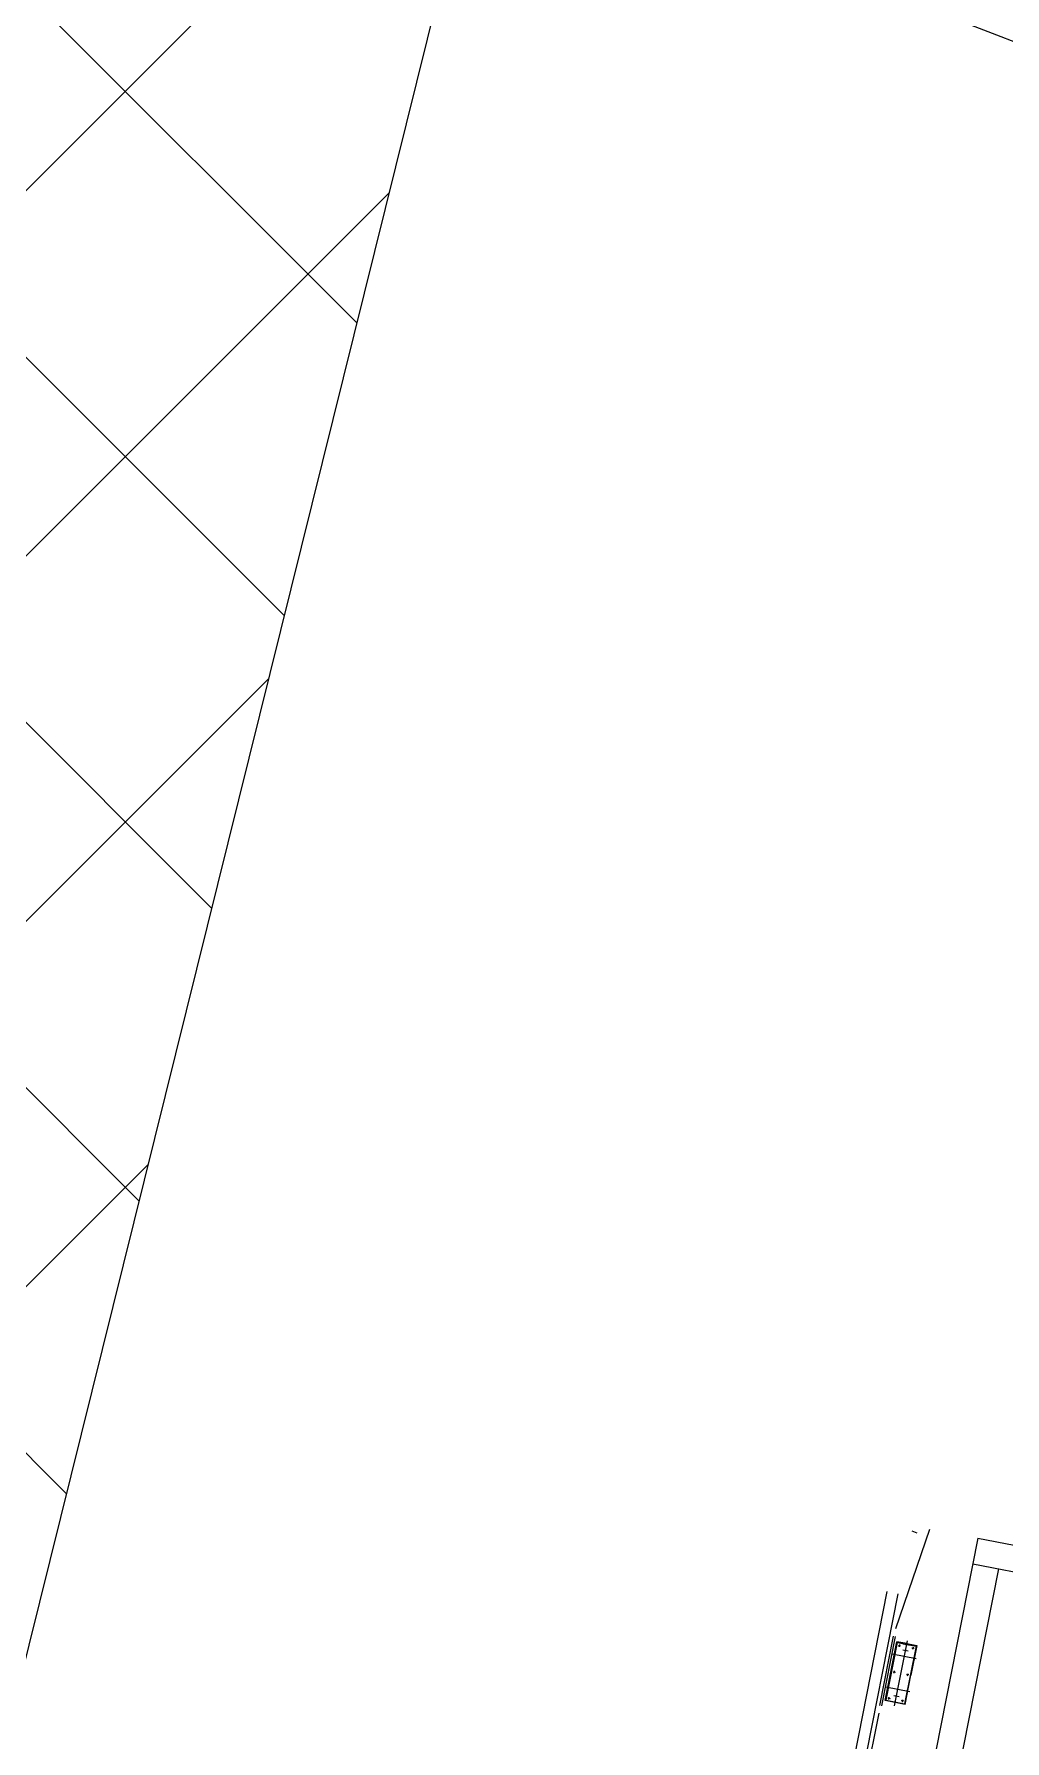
# Model space of a CAD drawing. Header units: metres. Extents: x 267365 to 277461, y 2088854 to 2108025.
# Drawn here: x 272977.3 to 273025.1, y 2096287.8 to 2096371.8 of the extents above; entities that cross this region are included whole.
import ezdxf

# ---------------------------------------------------------------- set-up
doc = ezdxf.new("R2010")
doc.units = ezdxf.units.M
doc.linetypes.add('DASHEDX2', pattern=[38.1, 25.4, -12.7])
doc.layers.add('PORT', color=5, linetype='Continuous')
doc.layers.add('village', color=3, linetype='Continuous')

msp = doc.modelspace()

# ---------------------------------------------------------------- linework, layer by layer
at = {"color": 30}
for p, q in [((273019.714, 2096293.372), (273021.383, 2096298.254)), ((273019.714, 2096293.372), (273021.383, 2096298.254)), ((273019.714, 2096293.372), (273021.383, 2096298.254)), ((273020.752, 2096298.058), (273020.516, 2096298.162)), ((273020.752, 2096298.058), (273020.516, 2096298.162)), ((273020.752, 2096298.058), (273020.516, 2096298.162)), ((272984.294, 2096118.203), (273019.286, 2096295.19)), ((272984.294, 2096118.203), (273019.286, 2096295.19)), ((272984.294, 2096118.203), (273019.286, 2096295.19)), ((273013.535, 2096263.262), (273019.826, 2096295.083)), ((273013.535, 2096263.262), (273019.826, 2096295.083)), ((273013.535, 2096263.262), (273019.826, 2096295.083)), ((273018.924, 2096289.594), (273019.597, 2096292.999)), ((273018.924, 2096289.594), (273019.597, 2096292.999)), ((273018.924, 2096289.594), (273019.597, 2096292.999)), ((273019.016, 2096289.574), (273019.69, 2096292.983)), ((273019.016, 2096289.574), (273019.69, 2096292.983)), ((273019.016, 2096289.574), (273019.69, 2096292.983)), ((273019.227, 2096289.846), (273019.787, 2096292.679)), ((273019.227, 2096289.846), (273019.787, 2096292.679)), ((273019.227, 2096289.846), (273019.787, 2096292.679)), ((273019.766, 2096292.725), (273019.479, 2096291.276)), ((273019.766, 2096292.725), (273019.479, 2096291.276)), ((273019.766, 2096292.725), (273019.479, 2096291.276)), ((273020.253, 2096292.629), (273019.766, 2096292.725)), ((273020.253, 2096292.629), (273019.766, 2096292.725)), ((273020.253, 2096292.629), (273019.766, 2096292.725)), ((273019.787, 2096292.679), (273020.702, 2096292.498)), ((273019.787, 2096292.679), (273020.702, 2096292.498)), ((273019.787, 2096292.679), (273020.702, 2096292.498)), ((273020.057, 2096292.329), (273020.321, 2096292.277)), ((273020.057, 2096292.329), (273020.321, 2096292.277)), ((273020.057, 2096292.329), (273020.321, 2096292.277)), ((273020.069, 2096292.623), (273020.421, 2096292.554)), ((273020.069, 2096292.623), (273020.421, 2096292.554)), ((273020.069, 2096292.623), (273020.421, 2096292.554)), ((273020.702, 2096292.498), (273020.142, 2096289.665)), ((273020.702, 2096292.498), (273020.142, 2096289.665)), ((273020.702, 2096292.498), (273020.142, 2096289.665)), ((273020.253, 2096292.629), (273020.74, 2096292.533)), ((273020.253, 2096292.629), (273020.74, 2096292.533)), ((273020.253, 2096292.629), (273020.74, 2096292.533)), ((273020.74, 2096292.533), (273020.453, 2096291.083)), ((273020.74, 2096292.533), (273020.453, 2096291.083)), ((273020.74, 2096292.533), (273020.453, 2096291.083)), ((273019.192, 2096289.827), (273019.479, 2096291.276)), ((273019.192, 2096289.827), (273019.479, 2096291.276)), ((273019.192, 2096289.827), (273019.479, 2096291.276)), ((273020.166, 2096289.634), (273020.453, 2096291.083)), ((273020.166, 2096289.634), (273020.453, 2096291.083)), ((273020.166, 2096289.634), (273020.453, 2096291.083)), ((273020.166, 2096289.634), (273019.192, 2096289.827)), ((273020.166, 2096289.634), (273019.192, 2096289.827)), ((273020.166, 2096289.634), (273019.192, 2096289.827)), ((273019.227, 2096289.846), (273020.142, 2096289.665)), ((273019.227, 2096289.846), (273020.142, 2096289.665)), ((273019.227, 2096289.846), (273020.142, 2096289.665)), ((273019.611, 2096290.078), (273019.875, 2096290.025)), ((273019.611, 2096290.078), (273019.875, 2096290.025)), ((273019.611, 2096290.078), (273019.875, 2096290.025)), ((273017.892, 2096284.19), (273018.884, 2096289.207)), ((273017.892, 2096284.19), (273018.884, 2096289.207)), ((273017.892, 2096284.19), (273018.884, 2096289.207))]:
    msp.add_line(p, q, dxfattribs=at)
at = {"color": 30, "ltscale": 100}
for p, q in [((273023.74, 2096297.821), (273008.717, 2096221.838)), ((273023.74, 2096297.821), (273008.717, 2096221.838)), ((273023.74, 2096297.821), (273008.717, 2096221.838)), ((273023.74, 2096297.821), (273033.595, 2096295.873)), ((273023.74, 2096297.821), (273033.595, 2096295.873)), ((273023.74, 2096297.821), (273033.595, 2096295.873)), ((273024.751, 2096296.311), (273010.227, 2096222.849)), ((273024.751, 2096296.311), (273010.227, 2096222.849)), ((273024.751, 2096296.311), (273010.227, 2096222.849)), ((273023.491, 2096296.561), (273072.106, 2096286.949)), ((273023.491, 2096296.561), (273072.106, 2096286.949)), ((273023.491, 2096296.561), (273072.106, 2096286.949))]:
    msp.add_line(p, q, dxfattribs=at)
at = {"color": 30, "linetype": 'ByBlock'}
msp.add_line((273019.192, 2096289.827), (273019.766, 2096292.725), dxfattribs=at)
msp.add_line((273019.192, 2096289.827), (273019.766, 2096292.725), dxfattribs=at)
msp.add_line((273019.192, 2096289.827), (273019.766, 2096292.725), dxfattribs=at)
at = {"color": 30, "linetype": 'DASHEDX2'}
for p, q in [((273020.714, 2096291.874), (273019.521, 2096292.11)), ((273020.714, 2096291.874), (273019.521, 2096292.11)), ((273020.714, 2096291.874), (273019.521, 2096292.11)), ((273019.648, 2096289.572), (273020.281, 2096292.774)), ((273019.648, 2096289.572), (273020.281, 2096292.774)), ((273019.648, 2096289.572), (273020.281, 2096292.774)), ((273019.822, 2096292.537), (273019.937, 2096292.515)), ((273019.822, 2096292.537), (273019.937, 2096292.515)), ((273019.822, 2096292.537), (273019.937, 2096292.515)), ((273019.891, 2096292.585), (273019.869, 2096292.47)), ((273019.891, 2096292.585), (273019.869, 2096292.47)), ((273019.891, 2096292.585), (273019.869, 2096292.47)), ((273020.603, 2096292.387), (273020.488, 2096292.409)), ((273020.603, 2096292.387), (273020.488, 2096292.409)), ((273020.603, 2096292.387), (273020.488, 2096292.409)), ((273020.557, 2096292.457), (273020.535, 2096292.342)), ((273020.557, 2096292.457), (273020.535, 2096292.342)), ((273020.557, 2096292.457), (273020.535, 2096292.342)), ((273019.574, 2096291.249), (273019.689, 2096291.227)), ((273019.574, 2096291.249), (273019.689, 2096291.227)), ((273019.574, 2096291.249), (273019.689, 2096291.227)), ((273019.62, 2096291.179), (273019.643, 2096291.294)), ((273019.62, 2096291.179), (273019.643, 2096291.294)), ((273019.62, 2096291.179), (273019.643, 2096291.294)), ((273020.285, 2096291.048), (273020.308, 2096291.162)), ((273020.285, 2096291.048), (273020.308, 2096291.162)), ((273020.285, 2096291.048), (273020.308, 2096291.162)), ((273020.394, 2096290.253), (273019.218, 2096290.486)), ((273020.394, 2096290.253), (273019.218, 2096290.486)), ((273020.394, 2096290.253), (273019.218, 2096290.486)), ((273020.354, 2096291.095), (273020.24, 2096291.118)), ((273020.354, 2096291.095), (273020.24, 2096291.118)), ((273020.354, 2096291.095), (273020.24, 2096291.118)), ((273019.319, 2096289.96), (273019.434, 2096289.937)), ((273019.319, 2096289.96), (273019.434, 2096289.937)), ((273019.319, 2096289.96), (273019.434, 2096289.937)), ((273019.365, 2096289.889), (273019.388, 2096290.004)), ((273019.365, 2096289.889), (273019.388, 2096290.004)), ((273019.365, 2096289.889), (273019.388, 2096290.004)), ((273020.099, 2096289.805), (273019.984, 2096289.828)), ((273020.099, 2096289.805), (273019.984, 2096289.828)), ((273020.099, 2096289.805), (273019.984, 2096289.828)), ((273020.03, 2096289.758), (273020.053, 2096289.872)), ((273020.03, 2096289.758), (273020.053, 2096289.872)), ((273020.03, 2096289.758), (273020.053, 2096289.872))]:
    msp.add_line(p, q, dxfattribs=at)
at = {"layer": 'PORT', "linetype": 'Continuous'}
for p, q in [((272993.202, 2096357.573), (272745.73, 2096605.045)), ((272989.633, 2096343.181), (272737.587, 2096595.227)), ((272986.064, 2096328.79), (272729.445, 2096585.409)), ((272982.495, 2096314.399), (272721.303, 2096575.591)), ((272978.925, 2096300.008), (272713.16, 2096565.773)), ((272809.154, 2096196.278), (273000.707, 2096387.831)), ((272816.735, 2096185.898), (272994.783, 2096363.947)), ((272810.752, 2096161.955), (272988.86, 2096340.062)), ((272804.77, 2096138.012), (272982.936, 2096316.178))]:
    msp.add_line(p, q, dxfattribs=at)
at = {"layer": 'PORT'}
msp.add_line((273031.984, 2096513.938), (272836.157, 2095724.368), dxfattribs=at)
at = {"layer": 'village', "color": 3}
msp.add_line((272941.873, 2096403.779), (273083.56, 2096348.924), dxfattribs=at)

doc.saveas('drawing.dxf')
